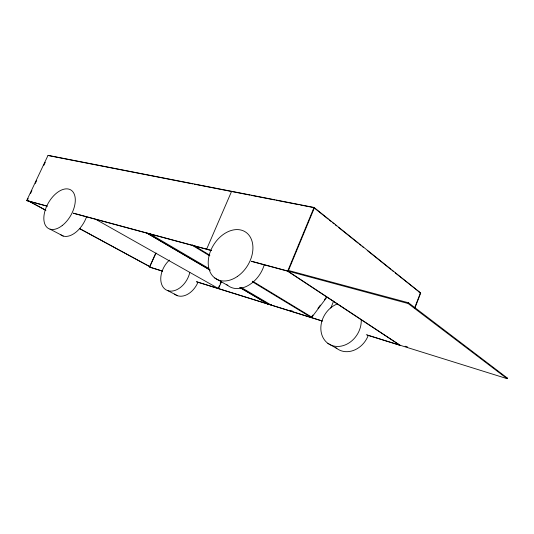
<?xml version="1.0" encoding="UTF-8"?>
<svg xmlns="http://www.w3.org/2000/svg" width="534" height="534" viewBox="0 0 534 534"><rect width="100%" height="100%" fill="white"/><g stroke="black" fill="none" stroke-linecap="round" stroke-linejoin="round"><path stroke-width="0.8" d="M366.271 334.705L507.08 378.653L507.3 378.045L408.47 302.771L288.006 270.351M414.784 307.517L420.445 292.872L395.207 272.901M414.738 308.478L420.692 293.066L314.045 207.452L48.04 155.347L26.7 200.564L46.391 205.99M507.08 378.653L408.17 303.532L408.47 302.771M330.82 308.051L333.603 301.129M271.279 304.513L271.078 304.994L241.014 287.352M314.045 207.452L287.726 271.018L400.46 345.465L367.325 335.125M218.172 288.48L219.481 285.423M220.128 283.888L221.109 281.598M221.456 281.698L218.519 288.587L95.78 219.334M231.616 191.306L206.645 249.138L207.058 249.385M162.57 271.199L149.553 267.067L155.461 253.69M79.372 228.512L149.734 266.653L156.088 253.016M150.368 233.438L150.114 234.005L208.807 268.448M27.107 200.784L28.175 198.521M30.498 193.602L31.906 190.618M35.284 183.456L36.706 180.445M43.861 165.273L45.27 162.296M192.454 244.772L192.514 245.46L209.615 255.826M311.429 317.022L312.924 315.04M317.904 308.418L320.393 305.101M324.372 299.808L326.367 297.158M326.901 297.178L311.529 317.623L252.375 281.758M48.727 155.641L48.04 155.347M49.248 155.748L192.847 183.91M194.476 184.23L231.189 191.432M232.01 191.586L250.012 195.124M251.587 195.431L274.569 199.936M276.065 200.23L299.12 204.749M300.549 205.029L314.419 207.753L288.126 271.279L251.2 261.306M419.083 292.652L420.692 293.066M27.334 200.31L45.944 210.323M26.7 200.564L47.586 206.197M73.291 213.139L211.464 250.433M251.601 261.266L408.17 303.532M73.705 213.366L211.07 250.473M290.316 310.448L292.692 311.188M405.159 346.226L407.535 346.966M505.718 377.551L507.3 378.045M149.553 267.067L162.276 271.038M196.459 281.705L322.062 320.907M196.752 281.872L322.342 321.081M50.029 229.159L63.259 236.061M167.749 290.623L177.522 295.729M79.659 228.599L150.027 266.746M28.068 200.704L45.657 210.242M214.748 277.967L227.831 285.523M327.829 343.309L336.887 348.542M147.311 233.251L210.349 270.171M239.719 287.372L268.375 304.153M146.91 233.138L209.241 269.637M240.046 287.672L267.988 304.033M193.482 245.293L209.869 255.245M252.609 281.204L311.736 317.116L311.529 317.623L311.195 317.336M287.566 271.132L399.692 345.138M313.852 207.639L328.17 219.127M329.471 220.168L331.427 221.737M332.729 222.785L334.03 223.826M335.332 224.867L336.634 225.915M338.583 227.477L358.107 243.144M359.409 244.185L360.71 245.233M362.012 246.274L363.314 247.322M367.218 250.453L390.648 269.249M391.949 270.291L393.251 271.332M189.804 272.393A19.131 13.13 -60.7 0 1 165.934 289.788A19.131 13.13 -60.7 0 1 169.432 260.098M197.874 282.466A18.87 13.123 -60.7 0 1 174.531 294.047M361.218 319.379A22.982 19.017 -57.9 0 1 343.155 345.645A22.982 19.017 -57.9 0 1 321.041 331.254A22.982 19.017 -57.9 0 1 337.448 303.913M368.153 335.679A22.608 18.904 -57.9 0 1 335.619 347.494M86.561 216.744A21.921 12.903 -60.1 0 1 60.322 234.393M264.237 264.824A27.134 19.845 -57.9 0 1 226.703 284.569M62.231 225.542A22.274 12.829 -60 0 0 71.663 190.545A22.274 12.829 -60 0 0 44.816 211.437A22.274 12.829 -60 0 0 62.231 225.542M237.336 276.499A27.675 19.892 -57.9 0 0 245.64 232.09A27.675 19.892 -57.9 0 0 208.727 257.295A27.675 19.892 -57.9 0 0 237.336 276.499"/></g></svg>
